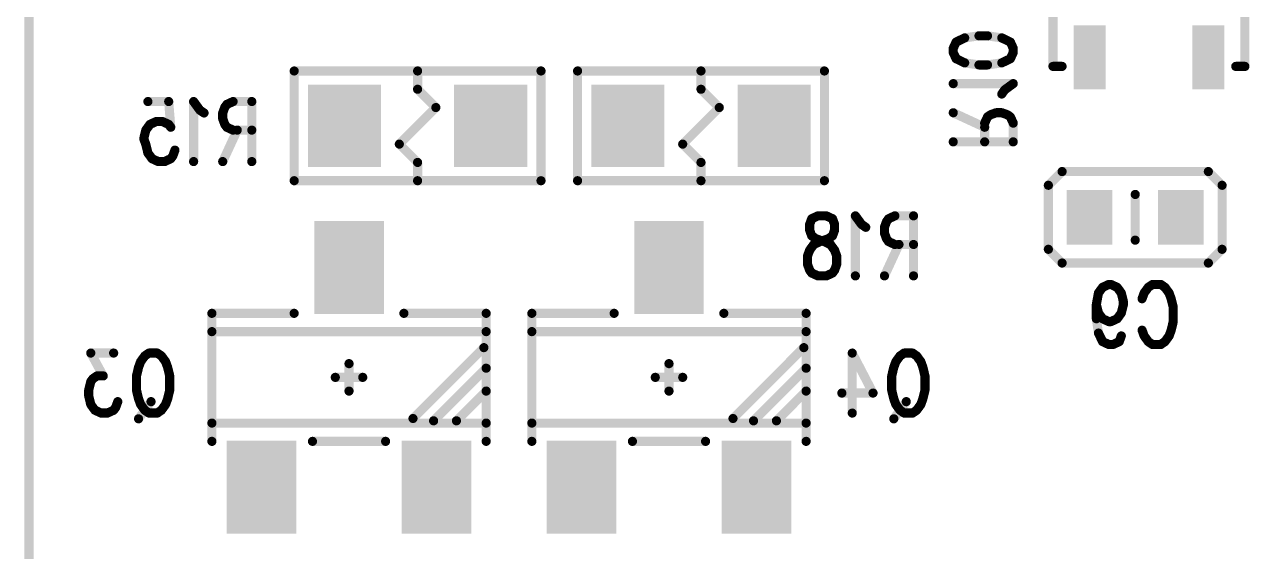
# Model space of a CAD drawing. Extents: x 99.9 to 126.1, y 95.7 to 155.
# Drawn here: x 99.95 to 113.35, y 117.6 to 123.36 of the extents above; entities that cross this region are included whole.
import ezdxf

# ---------------------------------------------------------------- set-up
doc = ezdxf.new("R2010")
doc.units = 0
doc.layers.get('0').update_dxf_attribs({"linetype": 'CONTINUOUS'})
doc.layers.add('MASK-BOTTOM_PHO', color=4, linetype='CONTINUOUS')
doc.layers.add('SILK-BOTTOM_PHO', color=5, linetype='CONTINUOUS')

# ---------------------------------------------------------------- blocks, each defined once
blk = doc.blocks.new('SQUARE_7')
blk.add_solid([(0.381, 0.381), (0.381, -0.381), (-0.381, 0.381), (-0.381, -0.381)])
blk = doc.blocks.new('SQUARE_16')
blk.add_solid([(0.250062, 0.250062), (0.250062, -0.250062), (-0.250062, 0.250062), (-0.250062, -0.250062)])
blk = doc.blocks.new('SQUARE_162')
blk.add_solid([(0.175006, 0.175006), (0.175006, -0.175006), (-0.175006, 0.175006), (-0.175006, -0.175006)])
blk = doc.blocks.new('SQUARE_165')
blk.add_solid([(0.40005, 0.40005), (0.40005, -0.40005), (-0.40005, 0.40005), (-0.40005, -0.40005)])
blk = doc.blocks.new('ROUND_1')
at = {"const_width": 0.050038}
blk.add_lwpolyline([(-0.025018, 0, 1), (0.025018, 0, 1)], format="xyb", close=True, dxfattribs=at)

msp = doc.modelspace()

# ---------------------------------------------------------------- linework, layer by layer
at = {"layer": 'MASK-BOTTOM_PHO'}
for points, const_width in [([(100.000054, 152.999948), (100.000054, 102.00005)], 0.100076), ([(111.59998, 123.175014), (111.59998, 122.825002)], 0.350012), ([(112.899952, 123.175014), (112.899952, 122.825002)], 0.350012), ([(103.449882, 122.199908), (103.449882, 122.299984)], 0.8001), ([(105.050082, 122.199908), (105.050082, 122.299984)], 0.8001), ([(106.549952, 122.199908), (106.549952, 122.299984)], 0.8001), ([(108.149898, 122.199908), (108.149898, 122.299984)], 0.8001), ([(111.59998, 121.299986), (111.59998, 121.19991)], 0.500124), ([(112.599978, 121.299986), (112.599978, 121.19991)], 0.500124), ([(103.49992, 120.573038), (103.49992, 120.827038)], 0.762), ([(107.00004, 120.573038), (107.00004, 120.827038)], 0.762), ([(102.542594, 118.172992), (102.542594, 118.426992)], 0.762), ([(104.4575, 118.172992), (104.4575, 118.426992)], 0.762), ([(106.04246, 118.172992), (106.04246, 118.426992)], 0.762), ([(107.95762, 118.172992), (107.95762, 118.426992)], 0.762)]:
    msp.add_lwpolyline(points, dxfattribs=dict(at, const_width=const_width))
at = {"layer": 'SILK-BOTTOM_PHO', "const_width": 0.100076}
for points in [[(100.000054, 152.999948), (100.000054, 102.00005)], [(111.19993, 122.899932), (111.19993, 125.10008)], [(113.300002, 122.899932), (113.300002, 125.10008)], [(110.234476, 123.211336), (110.390686, 123.234196)], [(110.390686, 123.234196), (110.484412, 123.234196)], [(110.484412, 123.234196), (110.640622, 123.211336)], [(110.109254, 123.097798), (110.14075, 123.16587)], [(110.109254, 123.052332), (110.109254, 123.097798)], [(110.14075, 123.16587), (110.234476, 123.211336)], [(110.640622, 123.211336), (110.734348, 123.16587)], [(110.734348, 123.16587), (110.76559, 123.097798)], [(110.76559, 123.097798), (110.76559, 123.052332)], [(110.14075, 122.984006), (110.109254, 123.052332)], [(110.234476, 122.93854), (110.14075, 122.984006)], [(110.734348, 122.984006), (110.640622, 122.93854)], [(110.76559, 123.052332), (110.734348, 122.984006)], [(105.599992, 122.849894), (102.899972, 122.849894)], [(102.899972, 122.849894), (102.899972, 121.649998)], [(104.249982, 122.849894), (104.249982, 122.649996)], [(105.599992, 121.649998), (105.599992, 122.849894)], [(108.700062, 122.849894), (106.000042, 122.849894)], [(106.000042, 122.849894), (106.000042, 121.649998)], [(107.350052, 122.849894), (107.350052, 122.649996)], [(108.700062, 121.649998), (108.700062, 122.849894)], [(110.390686, 122.915934), (110.234476, 122.93854)], [(110.484412, 122.915934), (110.390686, 122.915934)], [(110.640622, 122.93854), (110.484412, 122.915934)], [(111.300006, 122.899932), (111.19993, 122.899932)], [(113.199926, 122.899932), (113.300002, 122.899932)], [(110.76559, 122.711464), (110.109254, 122.711464)], [(110.671864, 122.643138), (110.76559, 122.711464)], [(104.249982, 122.649996), (104.44988, 122.450098)], [(107.350052, 122.649996), (107.54995, 122.450098)], [(110.640622, 122.597672), (110.671864, 122.643138)], [(101.300026, 122.51563), (101.527356, 122.51563)], [(101.527356, 122.51563), (101.549962, 122.234452)], [(101.868224, 122.421904), (101.799898, 122.51563)], [(101.799898, 122.51563), (101.799898, 121.859294)], [(102.14102, 122.453146), (102.11816, 122.390662)], [(102.163626, 122.484388), (102.14102, 122.453146)], [(102.231698, 122.51563), (102.163626, 122.484388)], [(102.436422, 122.51563), (102.231698, 122.51563)], [(102.436422, 122.51563), (102.436422, 121.859294)], [(104.44988, 122.450098), (104.050084, 122.050048)], [(107.54995, 122.450098), (107.1499, 122.050048)], [(101.390958, 122.296936), (101.322632, 122.265694)], [(101.45903, 122.296936), (101.390958, 122.296936)], [(101.527356, 122.265694), (101.45903, 122.296936)], [(101.91369, 122.390662), (101.868224, 122.421904)], [(102.11816, 122.390662), (102.11816, 122.328178)], [(102.11816, 122.328178), (102.14102, 122.265694)], [(110.45317, 122.234198), (110.109254, 122.393202)], [(110.484412, 122.347736), (110.45317, 122.279664)], [(110.515654, 122.370342), (110.484412, 122.347736)], [(110.578138, 122.393202), (110.515654, 122.370342)], [(110.640622, 122.393202), (110.578138, 122.393202)], [(110.703106, 122.370342), (110.640622, 122.393202)], [(110.734348, 122.347736), (110.703106, 122.370342)], [(110.76559, 122.279664), (110.734348, 122.347736)], [(101.277166, 122.20321), (101.25456, 122.109484)], [(101.322632, 122.265694), (101.277166, 122.20321)], [(101.549962, 122.234452), (101.527356, 122.265694)], [(102.277164, 122.20321), (102.11816, 121.859294)], [(102.14102, 122.265694), (102.163626, 122.234452)], [(102.163626, 122.234452), (102.231698, 122.20321)], [(102.231698, 122.20321), (102.436422, 122.20321)], [(110.45317, 122.279664), (110.45317, 122.07494)], [(110.76559, 122.07494), (110.76559, 122.279664)], [(101.25456, 122.109484), (101.277166, 122.047)], [(101.277166, 122.047), (101.300026, 121.95302)], [(104.050084, 122.050048), (104.249982, 121.849896)], [(107.1499, 122.050048), (107.350052, 121.849896)], [(110.76559, 122.07494), (110.109254, 122.07494)], [(101.300026, 121.95302), (101.345492, 121.890536)], [(101.345492, 121.890536), (101.413564, 121.859294)], [(101.48189, 121.859294), (101.549962, 121.890536)], [(101.549962, 121.890536), (101.572822, 121.921778)], [(101.572822, 121.921778), (101.595428, 121.984262)], [(101.413564, 121.859294), (101.48189, 121.859294)], [(104.249982, 121.849896), (104.249982, 121.649998)], [(107.350052, 121.849896), (107.350052, 121.649998)], [(102.899972, 121.649998), (105.599992, 121.649998)], [(106.000042, 121.649998), (108.700062, 121.649998)], [(111.149892, 121.59996), (111.300006, 121.750074)], [(111.300006, 121.750074), (112.899952, 121.750074)], [(112.899952, 121.750074), (113.050066, 121.59996)], [(111.149892, 120.899936), (111.149892, 121.59996)], [(112.100106, 121.499884), (112.100106, 121.000012)], [(113.050066, 121.59996), (113.050066, 120.899936)], [(108.538518, 121.17197), (108.561378, 121.234454)], [(108.561378, 121.234454), (108.62945, 121.265696)], [(108.62945, 121.265696), (108.720382, 121.265696)], [(108.720382, 121.265696), (108.788708, 121.234454)], [(108.788708, 121.234454), (108.811314, 121.17197)], [(109.106716, 121.17197), (109.038644, 121.265696)], [(109.038644, 121.265696), (109.038644, 120.60936)], [(109.402372, 121.234454), (109.379512, 121.203212)], [(109.470444, 121.265696), (109.402372, 121.234454)], [(109.674914, 121.265696), (109.470444, 121.265696)], [(109.674914, 121.265696), (109.674914, 120.60936)], [(108.538518, 121.109486), (108.538518, 121.17197)], [(108.561378, 121.047002), (108.538518, 121.109486)], [(108.811314, 121.109486), (108.788708, 121.047002)], [(108.811314, 121.17197), (108.811314, 121.109486)], [(109.152182, 121.140728), (109.106716, 121.17197)], [(109.379512, 121.203212), (109.356906, 121.140728)], [(109.356906, 121.140728), (109.356906, 121.078244)], [(108.583984, 120.953022), (108.538518, 120.890538)], [(108.606844, 121.015506), (108.561378, 121.047002)], [(108.65231, 120.984264), (108.583984, 120.953022)], [(108.697776, 120.984264), (108.606844, 121.015506)], [(108.743242, 121.015506), (108.65231, 120.984264)], [(108.765848, 120.953022), (108.697776, 120.984264)], [(108.788708, 121.047002), (108.743242, 121.015506)], [(108.811314, 120.890538), (108.765848, 120.953022)], [(109.356906, 121.078244), (109.379512, 121.015506)], [(109.51591, 120.953022), (109.356906, 120.60936)], [(109.379512, 121.015506), (109.402372, 120.984264)], [(109.402372, 120.984264), (109.470444, 120.953022)], [(109.470444, 120.953022), (109.674914, 120.953022)], [(108.538518, 120.890538), (108.515912, 120.828054)], [(108.515912, 120.828054), (108.515912, 120.734328)], [(108.834174, 120.828054), (108.811314, 120.890538)], [(108.834174, 120.734328), (108.834174, 120.828054)], [(111.300006, 120.750076), (111.149892, 120.899936)], [(113.050066, 120.899936), (112.899952, 120.750076)], [(108.515912, 120.734328), (108.538518, 120.671844)], [(108.811314, 120.671844), (108.834174, 120.734328)], [(112.899952, 120.750076), (111.300006, 120.750076)], [(108.538518, 120.671844), (108.561378, 120.640602)], [(108.561378, 120.640602), (108.62945, 120.60936)], [(108.62945, 120.60936), (108.720382, 120.60936)], [(108.720382, 120.60936), (108.788708, 120.640602)], [(108.788708, 120.640602), (108.811314, 120.671844)], [(111.69777, 120.421908), (111.67491, 120.29694)], [(111.743236, 120.484392), (111.69777, 120.421908)], [(111.811308, 120.515634), (111.743236, 120.484392)], [(111.834168, 120.515634), (111.811308, 120.515634)], [(111.90224, 120.484392), (111.834168, 120.515634)], [(111.947706, 120.421908), (111.90224, 120.484392)], [(111.970566, 120.328182), (111.947706, 120.421908)], [(112.175036, 120.359424), (112.197642, 120.421908)], [(112.197642, 120.421908), (112.243108, 120.484392)], [(112.243108, 120.484392), (112.288574, 120.515634)], [(112.288574, 120.515634), (112.379506, 120.515634)], [(112.379506, 120.515634), (112.424972, 120.484392)], [(112.424972, 120.484392), (112.470438, 120.421908)], [(112.470438, 120.421908), (112.493298, 120.359424)], [(111.67491, 120.29694), (111.69777, 120.203214)], [(111.67491, 120.29694), (111.67491, 120.14073)], [(111.947706, 120.203214), (111.970566, 120.29694)], [(111.970566, 120.29694), (111.970566, 120.328182)], [(112.493298, 120.359424), (112.515904, 120.265698)], [(102.899972, 120.199912), (102.00005, 120.199912)], [(102.00005, 120.199912), (102.00005, 118.800118)], [(105.000044, 120.199912), (104.100122, 120.199912)], [(105.000044, 118.800118), (105.000044, 120.199912)], [(106.400092, 120.199912), (105.499916, 120.199912)], [(105.499916, 120.199912), (105.499916, 118.800118)], [(108.49991, 120.199912), (107.599988, 120.199912)], [(108.49991, 118.800118), (108.49991, 120.199912)], [(111.69777, 120.203214), (111.743236, 120.14073)], [(111.90224, 120.14073), (111.947706, 120.203214)], [(112.515904, 120.265698), (112.515904, 120.109488)], [(111.67491, 120.14073), (111.69777, 119.984266)], [(111.743236, 120.14073), (111.811308, 120.109488)], [(111.811308, 120.109488), (111.834168, 120.109488)], [(111.834168, 120.109488), (111.90224, 120.14073)], [(112.197642, 119.953024), (112.175036, 120.015508)], [(112.493298, 120.015508), (112.470438, 119.953024)], [(112.515904, 120.109488), (112.493298, 120.015508)], [(105.000044, 120.000014), (102.00005, 120.000014)], [(102.00005, 120.000014), (102.00005, 119.000016)], [(105.000044, 119.000016), (105.000044, 120.000014)], [(108.49991, 120.000014), (105.499916, 120.000014)], [(105.499916, 120.000014), (105.499916, 119.000016)], [(108.49991, 119.000016), (108.49991, 120.000014)], [(111.69777, 119.984266), (111.743236, 119.89054)], [(111.743236, 119.89054), (111.811308, 119.859298)], [(111.856774, 119.859298), (111.9251, 119.89054)], [(111.9251, 119.89054), (111.947706, 119.953024)], [(112.243108, 119.89054), (112.197642, 119.953024)], [(112.288574, 119.859298), (112.243108, 119.89054)], [(112.424972, 119.89054), (112.379506, 119.859298)], [(112.470438, 119.953024), (112.424972, 119.89054)], [(100.925122, 119.765572), (100.674932, 119.765572)], [(100.674932, 119.765572), (100.81133, 119.515636)], [(101.26599, 119.73433), (101.311456, 119.765572)], [(101.311456, 119.765572), (101.402388, 119.765572)], [(101.402388, 119.765572), (101.4476, 119.73433)], [(104.974898, 119.825008), (104.199944, 119.050054)], [(108.475018, 119.825008), (107.700064, 119.050054)], [(109.004608, 119.765572), (109.231938, 119.328184)], [(109.004608, 119.765572), (109.004608, 119.10949)], [(109.52734, 119.73433), (109.572806, 119.765572)], [(109.572806, 119.765572), (109.663738, 119.765572)], [(109.663738, 119.765572), (109.709204, 119.73433)], [(111.811308, 119.859298), (111.856774, 119.859298)], [(112.379506, 119.859298), (112.288574, 119.859298)], [(101.197664, 119.609362), (101.220524, 119.671846)], [(101.220524, 119.671846), (101.26599, 119.73433)], [(101.4476, 119.73433), (101.493066, 119.671846)], [(101.493066, 119.671846), (101.515926, 119.609362)], [(103.49992, 119.650002), (103.49992, 119.349774)], [(107.00004, 119.650002), (107.00004, 119.349774)], [(109.459014, 119.609362), (109.481874, 119.671846)], [(109.481874, 119.671846), (109.52734, 119.73433)], [(109.709204, 119.73433), (109.75467, 119.671846)], [(109.75467, 119.671846), (109.777276, 119.609362)], [(100.697792, 119.484394), (100.674932, 119.453152)], [(100.743258, 119.515636), (100.697792, 119.484394)], [(100.81133, 119.515636), (100.743258, 119.515636)], [(101.175058, 119.515636), (101.197664, 119.609362)], [(101.175058, 119.359426), (101.175058, 119.515636)], [(101.515926, 119.609362), (101.538532, 119.515636)], [(101.538532, 119.515636), (101.538532, 119.359426)], [(103.349806, 119.499888), (103.650034, 119.499888)], [(105.000044, 119.599964), (104.424988, 119.024908)], [(106.849926, 119.499888), (107.150154, 119.499888)], [(108.49991, 119.599964), (107.924854, 119.024908)], [(109.436408, 119.515636), (109.459014, 119.609362)], [(109.436408, 119.359426), (109.436408, 119.515636)], [(109.777276, 119.609362), (109.799882, 119.515636)], [(109.799882, 119.515636), (109.799882, 119.359426)], [(100.674932, 119.453152), (100.652326, 119.359426)], [(100.652326, 119.359426), (100.652326, 119.296942)], [(101.197664, 119.2657), (101.175058, 119.359426)], [(101.538532, 119.359426), (101.515926, 119.2657)], [(105.000044, 119.350028), (104.674924, 119.024908)], [(108.49991, 119.350028), (108.175044, 119.024908)], [(109.459014, 119.2657), (109.436408, 119.359426)], [(109.799882, 119.359426), (109.777276, 119.2657)], [(100.652326, 119.296942), (100.674932, 119.203216)], [(100.947728, 119.171974), (100.970334, 119.234458)], [(101.220524, 119.203216), (101.197664, 119.2657)], [(101.334062, 119.234458), (101.197664, 119.046752)], [(101.515926, 119.2657), (101.493066, 119.203216)], [(109.231938, 119.328184), (108.890816, 119.328184)], [(109.481874, 119.203216), (109.459014, 119.2657)], [(109.595412, 119.234458), (109.459014, 119.046752)], [(109.777276, 119.2657), (109.75467, 119.203216)], [(100.674932, 119.203216), (100.720398, 119.140732)], [(100.720398, 119.140732), (100.788724, 119.10949)], [(100.788724, 119.10949), (100.856796, 119.10949)], [(100.856796, 119.10949), (100.925122, 119.140732)], [(100.925122, 119.140732), (100.947728, 119.171974)], [(101.26599, 119.140732), (101.220524, 119.203216)], [(101.311456, 119.10949), (101.26599, 119.140732)], [(101.402388, 119.10949), (101.311456, 119.10949)], [(101.4476, 119.140732), (101.402388, 119.10949)], [(101.493066, 119.203216), (101.4476, 119.140732)], [(109.52734, 119.140732), (109.481874, 119.203216)], [(109.572806, 119.10949), (109.52734, 119.140732)], [(109.663738, 119.10949), (109.572806, 119.10949)], [(109.709204, 119.140732), (109.663738, 119.10949)], [(109.75467, 119.203216), (109.709204, 119.140732)], [(102.00005, 119.000016), (105.000044, 119.000016)], [(105.499916, 119.000016), (108.49991, 119.000016)], [(103.100124, 118.800118), (103.89997, 118.800118)], [(106.59999, 118.800118), (107.40009, 118.800118)]]:
    msp.add_lwpolyline(points, dxfattribs=at)

# ---------------------------------------------------------------- block references
at = {"layer": 'MASK-BOTTOM_PHO'}
for name, p in [('SQUARE_162', (111.59998, 123.175014)), ('SQUARE_162', (112.899952, 123.175014)), ('SQUARE_162', (111.59998, 122.825002)), ('SQUARE_162', (112.899952, 122.825002)), ('SQUARE_165', (103.449882, 122.299984)), ('SQUARE_165', (105.050082, 122.299984)), ('SQUARE_165', (106.549952, 122.299984)), ('SQUARE_165', (108.149898, 122.299984)), ('SQUARE_165', (103.449882, 122.199908)), ('SQUARE_165', (105.050082, 122.199908)), ('SQUARE_165', (106.549952, 122.199908)), ('SQUARE_165', (108.149898, 122.199908)), ('SQUARE_16', (111.59998, 121.299986)), ('SQUARE_16', (112.599978, 121.299986)), ('SQUARE_16', (111.59998, 121.19991)), ('SQUARE_16', (112.599978, 121.19991)), ('SQUARE_7', (103.49992, 120.827038)), ('SQUARE_7', (107.00004, 120.827038)), ('SQUARE_7', (103.49992, 120.573038)), ('SQUARE_7', (107.00004, 120.573038)), ('SQUARE_7', (102.542594, 118.426992)), ('SQUARE_7', (104.4575, 118.426992)), ('SQUARE_7', (106.04246, 118.426992)), ('SQUARE_7', (107.95762, 118.426992)), ('SQUARE_7', (102.542594, 118.172992)), ('SQUARE_7', (104.4575, 118.172992)), ('SQUARE_7', (106.04246, 118.172992)), ('SQUARE_7', (107.95762, 118.172992))]:
    msp.add_blockref(name, p, dxfattribs=at)
at = {"layer": 'SILK-BOTTOM_PHO'}
for p in [(110.390686, 123.234196), (110.484412, 123.234196), (110.109254, 123.097798), (110.14075, 123.16587), (110.234476, 123.211336), (110.640622, 123.211336), (110.734348, 123.16587), (110.76559, 123.097798), (110.109254, 123.052332), (110.14075, 122.984006), (110.734348, 122.984006), (110.76559, 123.052332), (110.76559, 123.052332), (102.899972, 122.849894), (104.249982, 122.849894), (105.599992, 122.849894), (105.599992, 122.849894), (106.000042, 122.849894), (107.350052, 122.849894), (108.700062, 122.849894), (108.700062, 122.849894), (110.234476, 122.93854), (110.390686, 122.915934), (110.484412, 122.915934), (110.640622, 122.93854), (111.19993, 122.899932), (111.300006, 122.899932), (113.199926, 122.899932), (113.300002, 122.899932), (110.109254, 122.711464), (110.76559, 122.711464), (104.249982, 122.649996), (107.350052, 122.649996), (110.640622, 122.597672), (110.671864, 122.643138), (101.300026, 122.51563), (101.527356, 122.51563), (101.799898, 122.51563), (102.14102, 122.453146), (102.163626, 122.484388), (102.231698, 122.51563), (102.436422, 122.51563), (102.436422, 122.51563), (104.44988, 122.450098), (107.54995, 122.450098), (101.390958, 122.296936), (101.45903, 122.296936), (101.868224, 122.421904), (101.91369, 122.390662), (102.11816, 122.390662), (102.11816, 122.328178), (110.109254, 122.393202), (110.484412, 122.347736), (110.515654, 122.370342), (110.578138, 122.393202), (110.640622, 122.393202), (110.703106, 122.370342), (110.734348, 122.347736), (101.277166, 122.20321), (101.322632, 122.265694), (101.527356, 122.265694), (101.549962, 122.234452), (102.14102, 122.265694), (102.163626, 122.234452), (102.231698, 122.20321), (102.277164, 122.20321), (102.436422, 122.20321), (110.45317, 122.279664), (110.45317, 122.234198), (110.76559, 122.279664), (101.25456, 122.109484), (101.277166, 122.047), (104.050084, 122.050048), (107.1499, 122.050048), (110.109254, 122.07494), (110.45317, 122.07494), (110.76559, 122.07494), (110.76559, 122.07494), (101.300026, 121.95302), (101.345492, 121.890536), (101.549962, 121.890536), (101.572822, 121.921778), (101.595428, 121.984262), (101.413564, 121.859294), (101.48189, 121.859294), (101.799898, 121.859294), (102.11816, 121.859294), (102.436422, 121.859294), (104.249982, 121.849896), (107.350052, 121.849896), (102.899972, 121.649998), (104.249982, 121.649998), (105.599992, 121.649998), (106.000042, 121.649998), (107.350052, 121.649998), (108.700062, 121.649998), (111.300006, 121.750074), (112.899952, 121.750074), (111.149892, 121.59996), (112.100106, 121.499884), (113.050066, 121.59996), (108.561378, 121.234454), (108.62945, 121.265696), (108.720382, 121.265696), (108.720382, 121.265696), (108.788708, 121.234454), (109.038644, 121.265696), (109.402372, 121.234454), (109.470444, 121.265696), (109.674914, 121.265696), (109.674914, 121.265696), (108.538518, 121.17197), (108.538518, 121.109486), (108.811314, 121.17197), (108.811314, 121.109486), (109.106716, 121.17197), (109.152182, 121.140728), (109.356906, 121.140728), (109.379512, 121.203212), (108.561378, 121.047002), (108.561378, 121.047002), (108.583984, 120.953022), (108.606844, 121.015506), (108.65231, 120.984264), (108.697776, 120.984264), (108.743242, 121.015506), (108.765848, 120.953022), (108.788708, 121.047002), (108.788708, 121.047002), (109.356906, 121.078244), (109.379512, 121.015506), (109.402372, 120.984264), (109.470444, 120.953022), (109.51591, 120.953022), (109.674914, 120.953022), (112.100106, 121.000012), (108.515912, 120.828054), (108.538518, 120.890538), (108.811314, 120.890538), (108.834174, 120.828054), (111.149892, 120.899936), (113.050066, 120.899936), (108.515912, 120.734328), (108.834174, 120.734328), (111.300006, 120.750076), (111.300006, 120.750076), (112.899952, 120.750076), (108.538518, 120.671844), (108.561378, 120.640602), (108.62945, 120.60936), (108.720382, 120.60936), (108.788708, 120.640602), (108.811314, 120.671844), (109.038644, 120.60936), (109.356906, 120.60936), (109.674914, 120.60936), (111.69777, 120.421908), (111.743236, 120.484392), (111.811308, 120.515634), (111.834168, 120.515634), (111.90224, 120.484392), (111.947706, 120.421908), (112.197642, 120.421908), (112.243108, 120.484392), (112.288574, 120.515634), (112.379506, 120.515634), (112.424972, 120.484392), (112.470438, 120.421908), (111.67491, 120.29694), (111.67491, 120.29694), (111.970566, 120.328182), (111.970566, 120.29694), (112.175036, 120.359424), (112.493298, 120.359424), (102.00005, 120.199912), (102.899972, 120.199912), (104.100122, 120.199912), (105.000044, 120.199912), (105.499916, 120.199912), (106.400092, 120.199912), (107.599988, 120.199912), (108.49991, 120.199912), (111.69777, 120.203214), (111.947706, 120.203214), (112.515904, 120.265698), (111.67491, 120.14073), (111.743236, 120.14073), (111.811308, 120.109488), (111.834168, 120.109488), (111.90224, 120.14073), (112.175036, 120.015508), (112.493298, 120.015508), (112.515904, 120.109488), (102.00005, 120.000014), (105.000044, 120.000014), (105.499916, 120.000014), (108.49991, 120.000014), (111.69777, 119.984266), (111.743236, 119.89054), (111.9251, 119.89054), (111.947706, 119.953024), (112.197642, 119.953024), (112.243108, 119.89054), (112.424972, 119.89054), (112.470438, 119.953024), (100.674932, 119.765572), (100.925122, 119.765572), (101.311456, 119.765572), (101.402388, 119.765572), (101.402388, 119.765572), (104.974898, 119.825008), (108.475018, 119.825008), (109.004608, 119.765572), (109.004608, 119.765572), (109.572806, 119.765572), (109.663738, 119.765572), (109.663738, 119.765572), (111.811308, 119.859298), (111.856774, 119.859298), (112.288574, 119.859298), (112.379506, 119.859298), (101.220524, 119.671846), (101.26599, 119.73433), (101.4476, 119.73433), (101.4476, 119.73433), (101.493066, 119.671846), (103.49992, 119.650002), (107.00004, 119.650002), (109.481874, 119.671846), (109.52734, 119.73433), (109.709204, 119.73433), (109.75467, 119.671846), (100.697792, 119.484394), (100.743258, 119.515636), (100.81133, 119.515636), (101.175058, 119.515636), (101.197664, 119.609362), (101.515926, 119.609362), (101.538532, 119.515636), (103.349806, 119.499888), (103.650034, 119.499888), (105.000044, 119.599964), (106.849926, 119.499888), (107.150154, 119.499888), (108.49991, 119.599964), (109.436408, 119.515636), (109.459014, 119.609362), (109.777276, 119.609362), (109.799882, 119.515636), (100.652326, 119.359426), (100.674932, 119.453152), (101.175058, 119.359426), (101.538532, 119.359426), (103.49992, 119.349774), (105.000044, 119.350028), (107.00004, 119.349774), (108.49991, 119.350028), (109.436408, 119.359426), (109.799882, 119.359426), (100.652326, 119.296942), (100.970334, 119.234458), (101.197664, 119.2657), (101.334062, 119.234458), (101.515926, 119.2657), (108.890816, 119.328184), (109.231938, 119.328184), (109.459014, 119.2657), (109.595412, 119.234458), (109.777276, 119.2657), (100.674932, 119.203216), (100.720398, 119.140732), (100.788724, 119.10949), (100.856796, 119.10949), (100.925122, 119.140732), (100.947728, 119.171974), (101.220524, 119.203216), (101.26599, 119.140732), (101.311456, 119.10949), (101.402388, 119.10949), (101.4476, 119.140732), (101.4476, 119.140732), (101.493066, 119.203216), (109.004608, 119.10949), (109.481874, 119.203216), (109.52734, 119.140732), (109.572806, 119.10949), (109.663738, 119.10949), (109.709204, 119.140732), (109.75467, 119.203216), (101.197664, 119.046752), (102.00005, 119.000016), (102.00005, 119.000016), (104.199944, 119.050054), (104.424988, 119.024908), (104.674924, 119.024908), (105.000044, 119.000016), (105.499916, 119.000016), (105.499916, 119.000016), (107.700064, 119.050054), (107.924854, 119.024908), (108.175044, 119.024908), (108.49991, 119.000016), (109.459014, 119.046752), (102.00005, 118.800118), (103.100124, 118.800118), (103.89997, 118.800118), (105.000044, 118.800118), (105.499916, 118.800118), (106.59999, 118.800118), (107.40009, 118.800118), (108.49991, 118.800118)]:
    msp.add_blockref('ROUND_1', p, dxfattribs=at)

doc.saveas('drawing.dxf')
